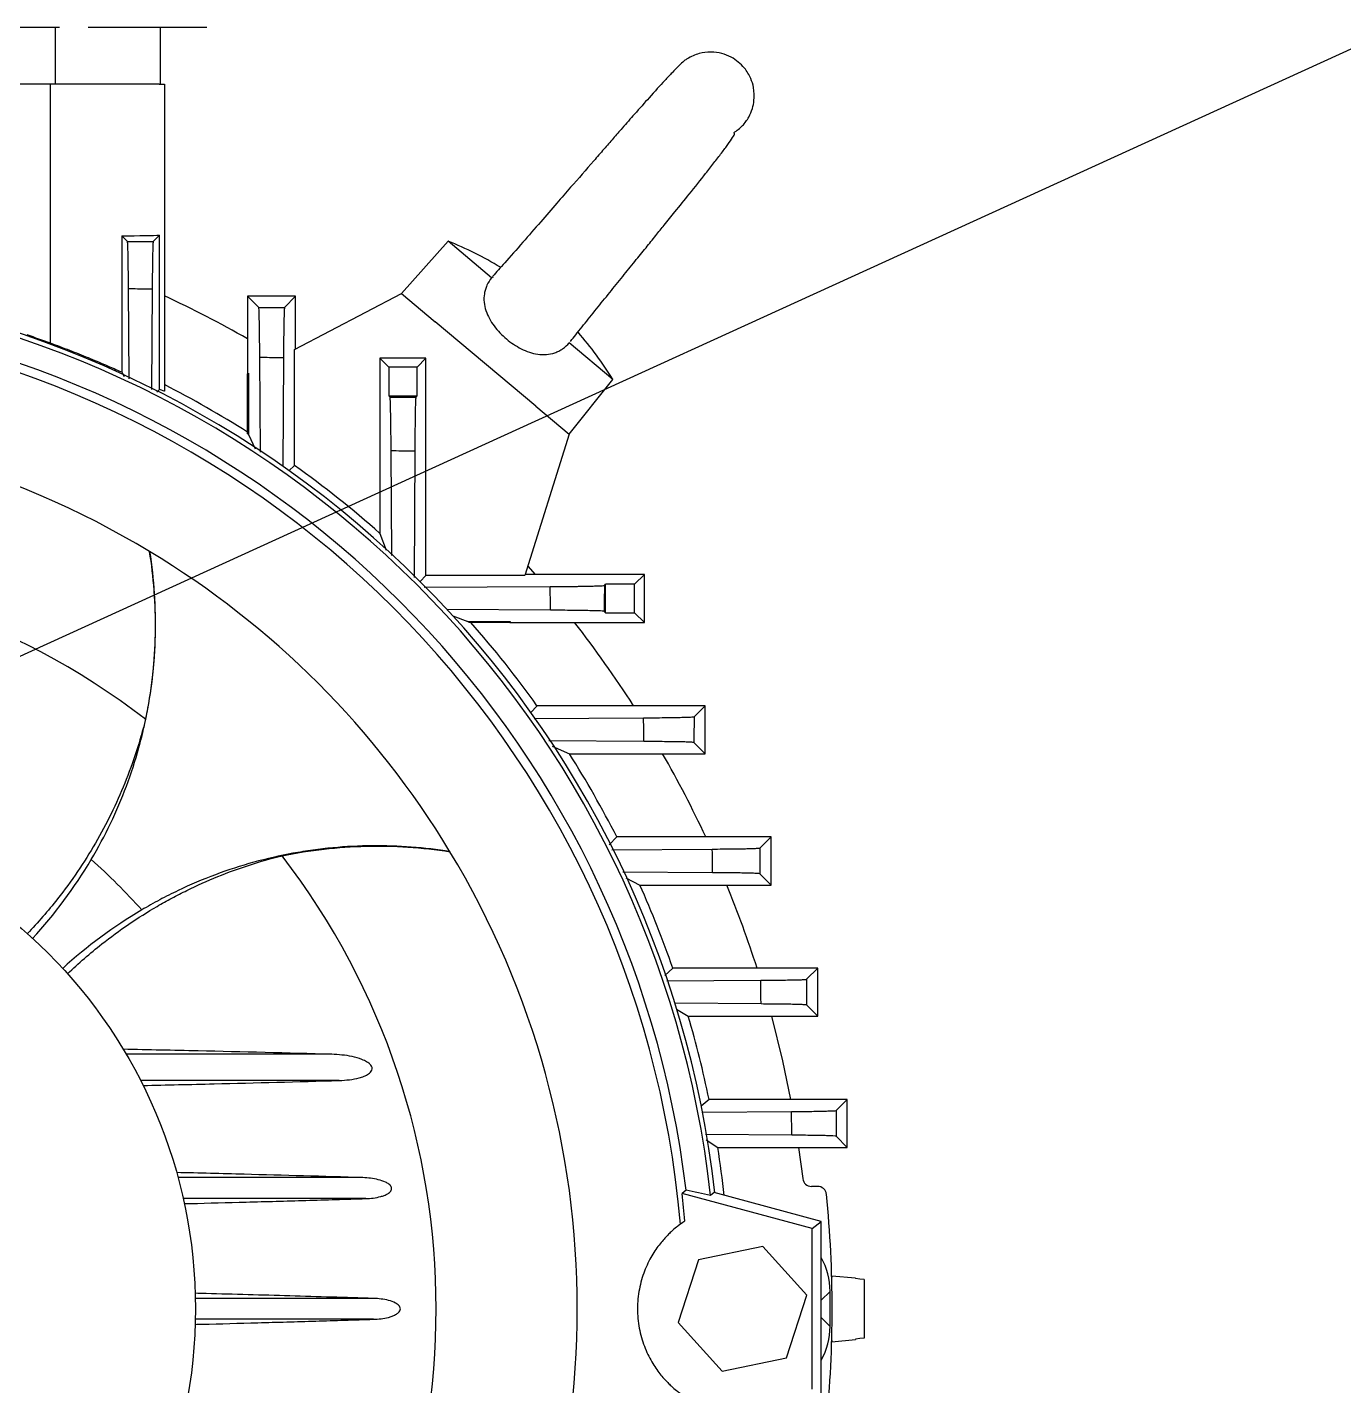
# Model space of a CAD drawing. Header units: millimetres. Extents: x 29178 to 37588, y 1365 to 7305.
# Drawn here: x 30157.7 to 30308.1, y 6281 to 6436.3 of the extents above; entities that cross this region are included whole.
import ezdxf

# ---------------------------------------------------------------- set-up
doc = ezdxf.new("R2010")
doc.units = ezdxf.units.MM

msp = doc.modelspace()

# ---------------------------------------------------------------- linework, layer by layer
at = {"color": 3}
msp.add_line((30119.42, 6347.34), (30588.06, 6561.26), dxfattribs=at)
at = {"color": 7, "linetype": 'Continuous'}
for p, q in [((30069.71, 6436.34), (30161.39, 6436.34)), ((30160.92, 6429.84), (30160.92, 6436.34)), ((30164.68, 6436.34), (30178.24, 6436.34)), ((30172.92, 6429.84), (30172.92, 6436.34)), ((30160.92, 6429.84), (30077.92, 6429.84)), ((30160.37, 6400.21), (30160.37, 6429.84)), ((30172.77, 6429.84), (30160.92, 6429.84)), ((30172.77, 6429.84), (30173.37, 6429.84)), ((30173.37, 6429.84), (30173.37, 6394.73)), ((30238.51, 6424.21), (30238.43, 6424.27)), ((30168.51, 6412.48), (30168.51, 6396.9)), ((30169.16, 6411.83), (30168.51, 6412.48)), ((30172.1, 6411.84), (30172.82, 6412.57)), ((30172.82, 6394.94), (30172.82, 6412.57)), ((30205.78, 6411.88), (30200.48, 6405.89)), ((30210.76, 6407.71), (30205.78, 6411.88)), ((30210.92, 6407.78), (30210.76, 6407.71)), ((30169.35, 6396.14), (30169.28, 6406.43)), ((30171.98, 6406.4), (30171.9, 6394.91)), ((30182.87, 6405.58), (30182.87, 6396.73)), ((30184.16, 6404.3), (30182.87, 6405.58)), ((30188.37, 6405.58), (30182.87, 6405.58)), ((30187.1, 6404.31), (30188.37, 6405.58)), ((30188.24, 6399.52), (30200.48, 6405.89)), ((30188.37, 6399.59), (30188.37, 6405.58)), ((30200.48, 6405.89), (30204.31, 6402.68)), ((30215.8, 6393.04), (30204.31, 6402.68)), ((30224.61, 6396.08), (30219.63, 6400.26)), ((30184.35, 6387.75), (30184.28, 6398.58)), ((30186.98, 6398.54), (30186.9, 6386.16)), ((30188.24, 6386.25), (30188.24, 6399.52)), ((30198, 6398.5), (30198, 6378.47)), ((30199, 6397.5), (30198, 6398.5)), ((30203.24, 6398.5), (30198, 6398.5)), ((30202.25, 6397.5), (30203.24, 6398.5)), ((30203.24, 6373.66), (30203.24, 6398.5)), ((30168.51, 6396.9), (30168.76, 6396.42)), ((30182.87, 6396.73), (30183, 6396.79)), ((30182.87, 6389.86), (30182.87, 6396.73)), ((30183, 6396.79), (30183, 6389.78)), ((30199, 6397.5), (30199, 6394.2)), ((30202.25, 6397.5), (30199, 6397.5)), ((30202.25, 6394.2), (30202.25, 6397.5)), ((30219.63, 6389.82), (30224.61, 6396.08)), ((30172.5, 6394.62), (30172.82, 6394.94)), ((30199.15, 6394.05), (30199, 6394.2)), ((30199, 6394.2), (30202.25, 6394.2)), ((30202.11, 6394.06), (30202.25, 6394.2)), ((30215.8, 6393.04), (30219.63, 6389.82)), ((30183, 6389.78), (30183.74, 6388.13)), ((30219.63, 6389.82), (30214.54, 6373.66)), ((30199.35, 6375.94), (30199.28, 6387.91)), ((30201.98, 6387.87), (30201.9, 6373.44)), ((30187.58, 6385.63), (30188.24, 6386.25)), ((30198, 6378.47), (30198.7, 6376.57)), ((30202.58, 6373), (30203.24, 6373.66)), ((30214.54, 6373.66), (30203.24, 6373.66)), ((30228.21, 6373.79), (30214.58, 6373.79)), ((30214.88, 6374.75), (30215.72, 6373.79)), ((30227.08, 6372.67), (30228.21, 6373.79)), ((30228.21, 6368.29), (30228.21, 6373.79)), ((30203.04, 6372.32), (30217.45, 6372.4)), ((30223.64, 6372.53), (30223.78, 6372.67)), ((30227.08, 6372.67), (30223.78, 6372.67)), ((30223.78, 6369.42), (30223.78, 6372.67)), ((30227.08, 6369.42), (30227.08, 6372.67)), ((30217.49, 6369.7), (30205.64, 6369.77)), ((30206.33, 6369.06), (30208.05, 6368.42)), ((30223.63, 6369.57), (30223.78, 6369.42)), ((30223.78, 6369.42), (30227.08, 6369.42)), ((30227.08, 6369.42), (30228.21, 6368.29)), ((30208.05, 6368.42), (30212.89, 6368.42)), ((30212.84, 6368.29), (30208.16, 6368.29)), ((30212.89, 6368.42), (30212.84, 6368.29)), ((30212.84, 6368.29), (30228.21, 6368.29)), ((30215.95, 6358.79), (30215.19, 6357.98)), ((30235.16, 6358.79), (30215.95, 6358.79)), ((30233.89, 6357.52), (30235.16, 6358.79)), ((30235.16, 6353.29), (30235.16, 6358.79)), ((30215.62, 6357.32), (30228.12, 6357.4)), ((30228.16, 6354.7), (30217.28, 6354.77)), ((30217.66, 6354.18), (30219.65, 6353.29)), ((30219.65, 6353.29), (30235.16, 6353.29)), ((30233.87, 6354.58), (30235.16, 6353.29)), ((30225.07, 6343.79), (30224.18, 6342.9)), ((30224.48, 6342.32), (30235.97, 6342.4)), ((30242.7, 6343.79), (30225.07, 6343.79)), ((30241.42, 6342.52), (30242.7, 6343.79)), ((30242.7, 6338.29), (30242.7, 6343.79)), ((30236.01, 6339.7), (30225.77, 6339.77)), ((30241.41, 6339.58), (30242.7, 6338.29)), ((30226.09, 6339.13), (30227.7, 6338.29)), ((30227.7, 6338.29), (30242.7, 6338.29)), ((30231.47, 6328.79), (30230.55, 6327.94)), ((30248.02, 6328.79), (30231.47, 6328.79)), ((30246.74, 6327.51), (30248.02, 6328.79)), ((30248.02, 6323.29), (30248.02, 6328.79)), ((30230.79, 6327.32), (30241.52, 6327.4)), ((30241.54, 6324.69), (30231.7, 6324.77)), ((30231.88, 6324.09), (30233.23, 6323.29)), ((30246.73, 6324.58), (30248.02, 6323.29)), ((30233.23, 6323.29), (30248.02, 6323.29)), ((30192.49, 6318.94), (30169.02, 6318.94)), ((30193.36, 6315.95), (30170.65, 6315.95)), ((30235.6, 6313.79), (30234.7, 6313.02)), ((30251.4, 6313.79), (30235.6, 6313.79)), ((30250.11, 6312.51), (30251.4, 6313.79)), ((30251.4, 6308.29), (30251.4, 6313.79)), ((30234.84, 6312.32), (30245.03, 6312.4)), ((30245.05, 6309.69), (30235.2, 6309.77)), ((30235.29, 6309.16), (30236.6, 6308.29)), ((30236.6, 6308.29), (30251.4, 6308.29)), ((30245.83, 6308.29), (30246.3, 6304.73)), ((30250.11, 6309.58), (30251.4, 6308.29)), ((30196.05, 6304.84), (30174.93, 6304.84)), ((30248.02, 6303.84), (30247.3, 6303.84)), ((30196.38, 6302.45), (30175.52, 6302.45)), ((30232.98, 6303.4), (30232.53, 6303.02)), ((30247.37, 6299.04), (30232.53, 6303.02)), ((30236.17, 6303.13), (30235.78, 6302.8)), ((30248.42, 6299.84), (30236.17, 6303.13)), ((30247.37, 6299.04), (30248.42, 6299.84)), ((30247.37, 6280.65), (30247.37, 6299.04)), ((30248.42, 6279.84), (30248.42, 6299.84)), ((30241.75, 6296.98), (30234.41, 6295.43)), ((30246.77, 6291.39), (30241.75, 6296.98)), ((30234.41, 6295.43), (30232.08, 6288.29)), ((30252.32, 6293.36), (30249.62, 6293.59)), ((30249.62, 6293.59), (30249.62, 6293.45)), ((30252.32, 6293.36), (30252.32, 6293.3)), ((30253.32, 6293.21), (30253.32, 6286.48)), ((30244.44, 6284.26), (30246.77, 6291.39)), ((30249.42, 6287.84), (30249.42, 6291.84)), ((30197.27, 6291.04), (30176.91, 6291.04)), ((30197.27, 6288.65), (30176.91, 6288.65)), ((30232.08, 6288.29), (30237.09, 6282.71)), ((30249.62, 6286.09), (30252.32, 6286.33)), ((30249.62, 6286.24), (30249.62, 6286.09)), ((30252.32, 6286.39), (30252.32, 6286.33)), ((30237.09, 6282.71), (30244.44, 6284.26))]:
    msp.add_line(p, q, dxfattribs=at)
at = {"color": 8, "linetype": 'Continuous'}
for p, q in [((30249.42, 6291.84), (30248.42, 6290.84)), ((30248.42, 6288.84), (30249.42, 6287.84))]:
    msp.add_line(p, q, dxfattribs=at)
at = {"color": 7, "linetype": 'Continuous', "flags": 128}
for points in [[(30242.72, 6323.29), (30243.99, 6318.19), (30244.91, 6313.79)], [(30253.32, 6293.21), (30252.83, 6293.25), (30252.32, 6293.3)], [(30253.32, 6286.48), (30252.83, 6286.44), (30252.32, 6286.39)]]:
    msp.add_lwpolyline(points, dxfattribs=at)
at = {"color": 3}
msp.add_circle((30119.42, 6289.84), 57.5, dxfattribs=at)
at = {"color": 7, "linetype": 'Continuous'}
for centre, radius, start, end in [((30191.57, 6375.82), 38.76, 58.5911, 68.4851), ((30119.42, 6289.84), 117.08, 6.3514, 83.6486), ((30119.42, 6289.84), 117.6, 6.471, 83.529), ((30119.42, 6289.84), 127.75, 60.2199, 65.0195), ((30119.42, 6289.84), 114.36, 6.8084, 83.1916), ((30119.42, 6289.84), 113.32, 4.9002, 85.0998), ((30191.57, 6375.82), 38.76, 31.5149, 41.4237), ((30119.42, 6289.84), 117.72, 69.6439, 71.0261), ((30119.42, 6289.84), 118.62, 57.663, 62.9472), ((30119.42, 6289.84), 101.13, 58.8855, 121.1145), ((30119.42, 6289.84), 118.45, 57.5345, 57.6095), ((30119.42, 6289.84), 118.45, 48.4379, 54.478), ((30119.42, 6289.84), 101.13, 31.1145, 58.8855), ((30119.42, 6289.84), 85, 52.456, 127.544), ((30119.42, 6289.84), 118.45, 41.4775, 41.5621), ((30119.42, 6289.84), 118.62, 35.5395, 41.403), ((30119.42, 6289.84), 127.75, 32.665, 37.8858), ((30119.42, 6289.84), 118.62, 27.0528, 32.337), ((30119.42, 6289.84), 127.75, 24.9805, 29.7801), ((30117.61, 6369.35), 55.13, 317.6049, 329.3006), ((30119.42, 6289.84), 68.68, 41.5968, 48.4032), ((30119.42, 6289.84), 85, 322.456, 37.544), ((30119.42, 6289.84), 101.13, 328.8855, 31.1145), ((30119.42, 6289.84), 118.62, 19.1691, 24.1072), ((30119.42, 6289.84), 127.75, 17.7517, 22.2876), ((30198.93, 6288.04), 55.13, 120.6994, 132.3951), ((30119.42, 6289.84), 118.62, 11.6483, 16.3791), ((30119.42, 6289.84), 118.62, 6.2781, 8.948), ((30247.3, 6304.84), 1, 186.6904, 270), ((30119.42, 6289.84), 113.87, 5.059, 6.6429), ((30119.42, 6289.84), 130.25, 354.2274, 5.7726)]:
    msp.add_arc(centre, radius, start, end, dxfattribs=at)
for centre, major_axis, ratio, start_param, end_param in [((30160.37, 6412.62), (13, 0), 0.013091, 5.388676, 5.990434), ((30241.42, 6291.84), (5.66, 5.66), 0.999829, 5.497873, 6.003211), ((30241.42, 6287.84), (5.66, -5.66), 0.999829, 0.279974, 0.785312)]:
    msp.add_ellipse(centre, major_axis=major_axis, ratio=ratio, start_param=start_param, end_param=end_param, dxfattribs=at)
for points, knots in [([(30233.1, 6432.73), (30233, 6432.67), (30232.82, 6432.55), (30232.15, 6431.96), (30231.43, 6431.2), (30230.35, 6430.05), (30228.93, 6428.48), (30227.24, 6426.58), (30225.83, 6424.97), (30224.66, 6423.63), (30223.57, 6422.38), (30221.96, 6420.53), (30220.14, 6418.44), (30218.1, 6416.1), (30216.24, 6413.96), (30214.2, 6411.62), (30212.27, 6409.42), (30211.31, 6408.34), (30210.87, 6407.84)], [0, 0, 0, 0, 0.065084, 0.125423, 0.180502, 0.230993, 0.318186, 0.388065, 0.441366, 0.479843, 0.517409, 0.557724, 0.646458, 0.699599, 0.764006, 0.839619, 0.926321, 1, 1, 1, 1]), ([(30238.43, 6424.27), (30238.78, 6424.52), (30239.45, 6425.02), (30240.15, 6426.01), (30240.57, 6426.99), (30240.8, 6428.13), (30240.76, 6429.32), (30240.37, 6430.59), (30239.59, 6431.87), (30238.4, 6432.85), (30237.04, 6433.39), (30235.78, 6433.55), (30234.4, 6433.4), (30233.55, 6432.96), (30233.1, 6432.73)], [0, 0, 0, 0, 0.082182, 0.15948, 0.227418, 0.286535, 0.381396, 0.450838, 0.539478, 0.664303, 0.737979, 0.817829, 0.904769, 1, 1, 1, 1]), ([(30219.78, 6400.43), (30219.83, 6400.49), (30220.22, 6400.99), (30221.22, 6402.24), (30222.67, 6404.06), (30224.2, 6405.95), (30225.68, 6407.79), (30227.08, 6409.51), (30228.35, 6411.08), (30229.47, 6412.47), (30230.58, 6413.84), (30231.88, 6415.45), (30233.52, 6417.48), (30235.01, 6419.36), (30236.2, 6420.88), (30237.07, 6422.02), (30237.81, 6423.01), (30238.34, 6423.77), (30238.57, 6424.18), (30238.51, 6424.2), (30238.5, 6424.21)], [0, 0, 0, 0, 0.011884, 0.088295, 0.159533, 0.225447, 0.285822, 0.340477, 0.389437, 0.432734, 0.470543, 0.518705, 0.587583, 0.676562, 0.728375, 0.784868, 0.845808, 0.911151, 0.98046, 1, 1, 1, 1]), ([(30169.28, 6406.43), (30169.27, 6407.24), (30169.26, 6407.98), (30169.25, 6408.98), (30169.25, 6409.29), (30169.24, 6409.86), (30169.23, 6410.12), (30169.22, 6410.59), (30169.22, 6410.8), (30169.2, 6411.16), (30169.2, 6411.32), (30169.19, 6411.56), (30169.18, 6411.66), (30169.17, 6411.79), (30169.16, 6411.83), (30169.16, 6411.83)], [0, 0, 0, 0, 0.25, 0.25, 0.375, 0.375, 0.5, 0.5, 0.625, 0.625, 0.75, 0.75, 0.875, 0.875, 1, 1, 1, 1]), ([(30172.1, 6411.84), (30172.08, 6411.83), (30172.07, 6411.7), (30172.06, 6411.33), (30172.05, 6411.17), (30172.04, 6410.81), (30172.03, 6410.6), (30172.02, 6410.13), (30172.02, 6409.86), (30172.01, 6409.28), (30172, 6408.97), (30172, 6408.31), (30171.99, 6407.95), (30171.98, 6407.2), (30171.98, 6406.81), (30171.98, 6406.4)], [0, 0, 0, 0, 0.25, 0.25, 0.375, 0.375, 0.5, 0.5, 0.625, 0.625, 0.75, 0.75, 0.875, 0.875, 1, 1, 1, 1]), ([(30210.76, 6407.71), (30210.55, 6407.43), (30210.37, 6407.15), (30210.16, 6406.68), (30210.1, 6406.53), (30210, 6406.21), (30209.96, 6406.04), (30209.88, 6405.56), (30209.87, 6405.22), (30209.93, 6404.57), (30210.01, 6404.25), (30210.22, 6403.63), (30210.35, 6403.33), (30210.66, 6402.74), (30210.85, 6402.46), (30211.25, 6401.92), (30211.47, 6401.66), (30211.94, 6401.17), (30212.19, 6400.93), (30212.98, 6400.27), (30213.54, 6399.89), (30214.45, 6399.44), (30214.76, 6399.31), (30215.39, 6399.09), (30215.71, 6399.01), (30216.36, 6398.92), (30216.69, 6398.9), (30217.34, 6398.95), (30217.67, 6399.02), (30218.13, 6399.18), (30218.29, 6399.25), (30218.59, 6399.4), (30218.73, 6399.49), (30219.15, 6399.78), (30219.4, 6400.01), (30219.63, 6400.26)], [0, 0, 0, 0, 0.0625, 0.0625, 0.09375, 0.09375, 0.125, 0.125, 0.1875, 0.1875, 0.25, 0.25, 0.3125, 0.3125, 0.375, 0.375, 0.4375, 0.4375, 0.5, 0.5, 0.625, 0.625, 0.6875, 0.6875, 0.75, 0.75, 0.8125, 0.8125, 0.875, 0.875, 0.90625, 0.90625, 0.9375, 0.9375, 1, 1, 1, 1]), ([(30171.98, 6406.4), (30171.76, 6406.4), (30171.55, 6406.4), (30171.33, 6406.4), (30170.65, 6406.41), (30169.96, 6406.42), (30169.28, 6406.43)], [0, 0, 0, 0, 0.000665229, 0.000665229, 0.000665229, 0.002771269, 0.002771269, 0.002771269, 0.002771269]), ([(30184.28, 6398.58), (30184.27, 6399.44), (30184.26, 6400.22), (30184.25, 6401.28), (30184.25, 6401.61), (30184.24, 6402.21), (30184.23, 6402.49), (30184.22, 6402.86), (30184.22, 6402.98), (30184.22, 6403.2), (30184.21, 6403.3), (30184.2, 6403.59), (30184.2, 6403.75), (30184.19, 6404.01), (30184.18, 6404.11), (30184.17, 6404.25), (30184.16, 6404.29), (30184.16, 6404.3)], [0, 0, 0, 0, 0.25, 0.25, 0.375, 0.375, 0.5, 0.5, 0.5625, 0.5625, 0.625, 0.625, 0.75, 0.75, 0.875, 0.875, 1, 1, 1, 1]), ([(30187.1, 6404.31), (30187.09, 6404.29), (30187.08, 6404.16), (30187.06, 6403.76), (30187.05, 6403.6), (30187.04, 6403.21), (30187.04, 6402.99), (30187.02, 6402.5), (30187.02, 6402.22), (30187.01, 6401.61), (30187, 6401.28), (30187, 6400.57), (30186.99, 6400.2), (30186.99, 6399.4), (30186.98, 6398.98), (30186.98, 6398.54)], [0, 0, 0, 0, 0.25, 0.25, 0.375, 0.375, 0.5, 0.5, 0.625, 0.625, 0.75, 0.75, 0.875, 0.875, 1, 1, 1, 1]), ([(30168.51, 6396.9), (30167.93, 6397.16), (30167.32, 6397.42), (30166.04, 6397.97), (30165.38, 6398.25), (30164.34, 6398.67), (30163.98, 6398.82), (30163.28, 6399.1), (30162.92, 6399.24), (30161.84, 6399.66), (30161.11, 6399.94), (30160.37, 6400.21)], [0, 0, 0, 0, 0.25, 0.25, 0.5, 0.5, 0.625, 0.625, 0.75, 0.75, 1, 1, 1, 1]), ([(30186.98, 6398.54), (30186.82, 6398.55), (30186.66, 6398.55), (30186.5, 6398.55), (30185.76, 6398.56), (30185.02, 6398.57), (30184.28, 6398.58)], [0, 0, 0, 0, 0.00050301, 0.00050301, 0.00050301, 0.002816691, 0.002816691, 0.002816691, 0.002816691]), ([(30199.28, 6387.91), (30199.27, 6388.84), (30199.27, 6389.68), (30199.25, 6390.63), (30199.25, 6390.81), (30199.25, 6391.16), (30199.24, 6391.33), (30199.24, 6391.82), (30199.23, 6392.11), (30199.22, 6392.65), (30199.21, 6392.89), (30199.2, 6393.29), (30199.2, 6393.47), (30199.18, 6393.75), (30199.18, 6393.85), (30199.16, 6394), (30199.16, 6394.04), (30199.15, 6394.05)], [0, 0, 0, 0, 0.25, 0.25, 0.3125, 0.3125, 0.375, 0.375, 0.5, 0.5, 0.625, 0.625, 0.75, 0.75, 0.875, 0.875, 1, 1, 1, 1]), ([(30202.11, 6394.06), (30202.1, 6394.05), (30202.08, 6393.9), (30202.06, 6393.48), (30202.06, 6393.31), (30202.04, 6392.9), (30202.04, 6392.66), (30202.03, 6392.13), (30202.02, 6391.83), (30202.01, 6391.17), (30202.01, 6390.82), (30202, 6390.06), (30201.99, 6389.66), (30201.99, 6388.8), (30201.98, 6388.34), (30201.98, 6387.87)], [0, 0, 0, 0, 0.25, 0.25, 0.375, 0.375, 0.5, 0.5, 0.625, 0.625, 0.75, 0.75, 0.875, 0.875, 1, 1, 1, 1]), ([(30201.98, 6387.87), (30201.86, 6387.88), (30201.74, 6387.88), (30201.62, 6387.88), (30200.84, 6387.89), (30200.06, 6387.9), (30199.28, 6387.91)], [0, 0, 0, 0, 0.000378543, 0.000378543, 0.000378543, 0.002874377, 0.002874377, 0.002874377, 0.002874377]), ([(30165.02, 6341.21), (30166.62, 6343.9), (30167.95, 6346.7), (30169.57, 6351.03), (30170.05, 6352.5), (30170.67, 6354.74), (30170.86, 6355.49), (30171.2, 6356.99), (30171.35, 6357.74), (30172.04, 6361.48), (30172.33, 6364.49), (30172.36, 6368.25), (30172.35, 6369), (30172.3, 6370.5), (30172.26, 6371.25), (30172.09, 6373.48), (30171.92, 6374.96), (30171.68, 6376.43)], [0, 0, 0, 0, 0.25, 0.25, 0.375, 0.375, 0.4375, 0.4375, 0.5, 0.5, 0.75, 0.75, 0.8125, 0.8125, 0.875, 0.875, 1, 1, 1, 1]), ([(30171.68, 6376.43), (30172.18, 6373.22), (30172.38, 6370.02), (30172.23, 6363.63), (30171.87, 6360.43), (30171.22, 6357.24)], [0, 0, 0, 0, 0.5, 0.5, 1, 1, 1, 1]), ([(30217.45, 6372.4), (30218.39, 6372.41), (30219.24, 6372.41), (30220.2, 6372.43), (30220.38, 6372.43), (30220.74, 6372.43), (30220.91, 6372.44), (30221.4, 6372.44), (30221.7, 6372.45), (30222.23, 6372.46), (30222.47, 6372.47), (30222.89, 6372.48), (30223.06, 6372.48), (30223.34, 6372.5), (30223.45, 6372.5), (30223.6, 6372.52), (30223.64, 6372.52), (30223.64, 6372.53)], [0, 0, 0, 0, 0.25, 0.25, 0.3125, 0.3125, 0.375, 0.375, 0.5, 0.5, 0.625, 0.625, 0.75, 0.75, 0.875, 0.875, 1, 1, 1, 1]), ([(30217.49, 6369.7), (30217.48, 6370.48), (30217.47, 6371.26), (30217.46, 6372.05), (30217.46, 6372.16), (30217.45, 6372.28), (30217.45, 6372.4)], [0, 0, 0, 0, 0.002495824, 0.002495824, 0.002495824, 0.002874365, 0.002874365, 0.002874365, 0.002874365]), ([(30223.63, 6369.57), (30223.62, 6369.59), (30223.47, 6369.6), (30223.05, 6369.62), (30222.87, 6369.62), (30222.47, 6369.64), (30222.23, 6369.64), (30221.7, 6369.65), (30221.41, 6369.66), (30220.75, 6369.67), (30220.4, 6369.67), (30219.65, 6369.68), (30219.25, 6369.69), (30218.41, 6369.69), (30217.96, 6369.7), (30217.49, 6369.7)], [0, 0, 0, 0, 0.25, 0.25, 0.375, 0.375, 0.5, 0.5, 0.625, 0.625, 0.75, 0.75, 0.875, 0.875, 1, 1, 1, 1]), ([(30171.22, 6357.24), (30170.59, 6354.72), (30169.8, 6352.28), (30167.88, 6347.56), (30166.77, 6345.27), (30164.85, 6341.97), (30164.17, 6340.88), (30162.73, 6338.76), (30161.97, 6337.71), (30160.08, 6335.32), (30158.93, 6334), (30157.72, 6332.73)], [0, 0, 0, 0, 0.25, 0.25, 0.5, 0.5, 0.625, 0.625, 0.75, 0.75, 0.920276, 0.920276, 0.920276, 0.920276]), ([(30228.12, 6357.4), (30229, 6357.41), (30229.79, 6357.41), (30230.85, 6357.43), (30231.18, 6357.43), (30231.79, 6357.44), (30232.07, 6357.45), (30232.57, 6357.46), (30232.79, 6357.46), (30233.18, 6357.47), (30233.34, 6357.48), (30233.6, 6357.49), (30233.7, 6357.5), (30233.84, 6357.51), (30233.88, 6357.52), (30233.89, 6357.52)], [0, 0, 0, 0, 0.25, 0.25, 0.375, 0.375, 0.5, 0.5, 0.625, 0.625, 0.75, 0.75, 0.875, 0.875, 1, 1, 1, 1]), ([(30228.16, 6354.7), (30228.15, 6355.44), (30228.14, 6356.18), (30228.13, 6356.92), (30228.13, 6357.08), (30228.12, 6357.24), (30228.12, 6357.4)], [0, 0, 0, 0, 0.002313669, 0.002313669, 0.002313669, 0.002816675, 0.002816675, 0.002816675, 0.002816675]), ([(30233.87, 6354.58), (30233.86, 6354.59), (30233.72, 6354.6), (30233.33, 6354.62), (30233.17, 6354.63), (30232.79, 6354.64), (30232.57, 6354.64), (30232.07, 6354.65), (30231.8, 6354.66), (30231.19, 6354.67), (30230.86, 6354.67), (30230.16, 6354.68), (30229.79, 6354.68), (30229.01, 6354.69), (30228.59, 6354.7), (30228.16, 6354.7)], [0, 0, 0, 0, 0.25, 0.25, 0.375, 0.375, 0.5, 0.5, 0.625, 0.625, 0.75, 0.75, 0.875, 0.875, 1, 1, 1, 1]), ([(30206.01, 6342.1), (30203.07, 6342.58), (30200.11, 6342.8), (30195.62, 6342.76), (30194.12, 6342.69), (30191.85, 6342.47), (30191.1, 6342.38), (30189.58, 6342.17), (30188.82, 6342.05), (30185.04, 6341.36), (30182.09, 6340.55), (30177.76, 6338.93), (30176.34, 6338.33), (30174.23, 6337.32), (30173.53, 6336.97), (30172.14, 6336.22), (30171.46, 6335.84), (30170.79, 6335.44)], [0, 0, 0, 0, 0.25, 0.25, 0.375, 0.375, 0.4375, 0.4375, 0.5, 0.5, 0.75, 0.75, 0.875, 0.875, 0.9375, 0.9375, 1, 1, 1, 1]), ([(30186.82, 6341.64), (30190.01, 6342.29), (30193.21, 6342.65), (30199.6, 6342.8), (30202.8, 6342.6), (30206.01, 6342.1)], [0, 0, 0, 0, 0.5, 0.5, 1, 1, 1, 1]), ([(30235.97, 6342.4), (30236.8, 6342.41), (30237.54, 6342.41), (30238.55, 6342.42), (30238.86, 6342.43), (30239.44, 6342.44), (30239.7, 6342.44), (30240.17, 6342.45), (30240.38, 6342.46), (30240.75, 6342.47), (30240.9, 6342.48), (30241.15, 6342.49), (30241.25, 6342.49), (30241.38, 6342.51), (30241.42, 6342.51), (30241.42, 6342.52)], [0, 0, 0, 0, 0.25, 0.25, 0.375, 0.375, 0.5, 0.5, 0.625, 0.625, 0.75, 0.75, 0.875, 0.875, 1, 1, 1, 1]), ([(30236.01, 6339.7), (30236, 6340.38), (30235.99, 6341.07), (30235.98, 6341.75), (30235.98, 6341.97), (30235.98, 6342.18), (30235.97, 6342.4)], [0, 0, 0, 0, 0.002106027, 0.002106027, 0.002106027, 0.002771251, 0.002771251, 0.002771251, 0.002771251]), ([(30162.31, 6328.14), (30163.57, 6329.35), (30164.87, 6330.48), (30168.23, 6333.13), (30170.33, 6334.56), (30173.1, 6336.17), (30173.66, 6336.48), (30174.79, 6337.09), (30175.37, 6337.39), (30177.11, 6338.24), (30178.28, 6338.77), (30181.85, 6340.22), (30184.3, 6341.01), (30186.82, 6341.64)], [0.080097, 0.080097, 0.080097, 0.080097, 0.25, 0.25, 0.5, 0.5, 0.5625, 0.5625, 0.625, 0.625, 0.75, 0.75, 1, 1, 1, 1]), ([(30241.41, 6339.58), (30241.4, 6339.59), (30241.27, 6339.6), (30240.9, 6339.62), (30240.74, 6339.63), (30240.38, 6339.64), (30240.17, 6339.64), (30239.7, 6339.65), (30239.44, 6339.66), (30238.87, 6339.67), (30238.56, 6339.67), (30237.9, 6339.68), (30237.55, 6339.68), (30236.81, 6339.69), (30236.41, 6339.69), (30236.01, 6339.7)], [0, 0, 0, 0, 0.25, 0.25, 0.375, 0.375, 0.5, 0.5, 0.625, 0.625, 0.75, 0.75, 0.875, 0.875, 1, 1, 1, 1]), ([(30241.52, 6327.4), (30242.31, 6327.4), (30243.02, 6327.41), (30243.98, 6327.42), (30244.28, 6327.43), (30244.83, 6327.44), (30245.08, 6327.44), (30245.54, 6327.45), (30245.74, 6327.46), (30246.09, 6327.47), (30246.24, 6327.47), (30246.48, 6327.48), (30246.57, 6327.49), (30246.7, 6327.5), (30246.73, 6327.51), (30246.74, 6327.51)], [0, 0, 0, 0, 0.25, 0.25, 0.375, 0.375, 0.5, 0.5, 0.625, 0.625, 0.75, 0.75, 0.875, 0.875, 1, 1, 1, 1]), ([(30241.54, 6324.69), (30241.53, 6325.32), (30241.53, 6325.94), (30241.52, 6326.56), (30241.52, 6326.84), (30241.52, 6327.12), (30241.52, 6327.4)], [0, 0, 0, 0, 0.001886901, 0.001886901, 0.001886901, 0.002737695, 0.002737695, 0.002737695, 0.002737695]), ([(30246.73, 6324.58), (30246.72, 6324.59), (30246.59, 6324.6), (30246.23, 6324.62), (30246.08, 6324.63), (30245.73, 6324.64), (30245.53, 6324.64), (30245.08, 6324.65), (30244.83, 6324.66), (30244.28, 6324.67), (30243.98, 6324.67), (30243.03, 6324.68), (30242.32, 6324.69), (30241.54, 6324.69)], [0, 0, 0, 0, 0.25, 0.25, 0.375, 0.375, 0.5, 0.5, 0.625, 0.625, 0.75, 0.75, 1, 1, 1, 1]), ([(30192.49, 6318.94), (30187.41, 6319.08), (30182.33, 6319.21), (30174.39, 6319.39), (30171.53, 6319.45), (30168.68, 6319.51)], [0, 0, 0, 0, 0.5, 0.5, 0.7800016, 0.7800016, 0.7800016, 0.7800016]), ([(30193.36, 6315.95), (30193.75, 6315.96), (30194.13, 6315.99), (30194.89, 6316.08), (30195.27, 6316.15), (30195.82, 6316.3), (30196, 6316.36), (30196.37, 6316.5), (30196.54, 6316.59), (30196.78, 6316.76), (30196.86, 6316.82), (30196.99, 6316.96), (30197.05, 6317.05), (30197.12, 6317.24), (30197.12, 6317.35), (30197.07, 6317.54), (30197.01, 6317.63), (30196.89, 6317.79), (30196.81, 6317.86), (30196.65, 6317.98), (30196.57, 6318.04), (30196.31, 6318.19), (30196.13, 6318.27), (30195.58, 6318.49), (30195.2, 6318.59), (30194.43, 6318.76), (30194.05, 6318.82), (30193.27, 6318.9), (30192.88, 6318.93), (30192.49, 6318.94)], [0, 0, 0, 0, 0.125, 0.125, 0.25, 0.25, 0.3125, 0.3125, 0.375, 0.375, 0.40625, 0.40625, 0.4375, 0.4375, 0.46875, 0.46875, 0.5, 0.5, 0.53125, 0.53125, 0.5625, 0.5625, 0.625, 0.625, 0.75, 0.75, 0.875, 0.875, 1, 1, 1, 1]), ([(30170.94, 6315.38), (30173.65, 6315.44), (30176.35, 6315.5), (30183.82, 6315.68), (30188.59, 6315.81), (30193.36, 6315.95)], [0.21742, 0.21742, 0.21742, 0.21742, 0.5, 0.5, 1, 1, 1, 1]), ([(30245.03, 6312.4), (30245.8, 6312.4), (30246.49, 6312.41), (30247.43, 6312.42), (30247.72, 6312.43), (30248.26, 6312.44), (30248.5, 6312.44), (30248.94, 6312.45), (30249.14, 6312.46), (30249.48, 6312.47), (30249.63, 6312.47), (30249.98, 6312.49), (30250.1, 6312.5), (30250.11, 6312.51)], [0, 0, 0, 0, 0.25, 0.25, 0.375, 0.375, 0.5, 0.5, 0.625, 0.625, 0.75, 0.75, 1, 1, 1, 1]), ([(30245.05, 6309.69), (30245.04, 6310.25), (30245.04, 6310.8), (30245.04, 6311.35), (30245.04, 6311.7), (30245.03, 6312.05), (30245.03, 6312.4)], [0, 0, 0, 0, 0.001664166, 0.001664166, 0.001664166, 0.002715767, 0.002715767, 0.002715767, 0.002715767]), ([(30250.11, 6312.51), (30250.11, 6311.84), (30250.11, 6311.18), (30250.11, 6310.51), (30250.11, 6310.2), (30250.11, 6309.89), (30250.11, 6309.58)], [0, 0, 0, 0, 0.002014076, 0.002014076, 0.002014076, 0.002944325, 0.002944325, 0.002944325, 0.002944325]), ([(30250.11, 6309.58), (30250.1, 6309.59), (30249.97, 6309.6), (30249.62, 6309.62), (30249.48, 6309.63), (30249.13, 6309.64), (30248.94, 6309.64), (30248.5, 6309.65), (30248.26, 6309.66), (30247.72, 6309.66), (30247.42, 6309.67), (30246.5, 6309.68), (30245.81, 6309.69), (30245.05, 6309.69)], [0, 0, 0, 0, 0.25, 0.25, 0.375, 0.375, 0.5, 0.5, 0.625, 0.625, 0.75, 0.75, 1, 1, 1, 1]), ([(30196.05, 6304.84), (30191.53, 6304.98), (30187.01, 6305.11), (30179.91, 6305.29), (30177.34, 6305.36), (30174.77, 6305.42)], [0, 0, 0, 0, 0.5, 0.5, 0.7839976, 0.7839976, 0.7839976, 0.7839976]), ([(30196.38, 6302.45), (30196.67, 6302.46), (30196.96, 6302.48), (30197.53, 6302.55), (30197.81, 6302.61), (30198.23, 6302.72), (30198.36, 6302.76), (30198.64, 6302.87), (30198.77, 6302.93), (30198.96, 6303.05), (30199.02, 6303.09), (30199.13, 6303.18), (30199.19, 6303.24), (30199.27, 6303.36), (30199.31, 6303.43), (30199.34, 6303.58), (30199.33, 6303.66), (30199.28, 6303.81), (30199.24, 6303.87), (30199.14, 6303.99), (30199.09, 6304.04), (30198.91, 6304.18), (30198.78, 6304.26), (30198.38, 6304.45), (30198.09, 6304.54), (30197.52, 6304.68), (30197.23, 6304.74), (30196.64, 6304.81), (30196.35, 6304.83), (30196.05, 6304.84)], [0, 0, 0, 0, 0.125, 0.125, 0.25, 0.25, 0.3125, 0.3125, 0.375, 0.375, 0.40625, 0.40625, 0.4375, 0.4375, 0.46875, 0.46875, 0.5, 0.5, 0.53125, 0.53125, 0.5625, 0.5625, 0.625, 0.625, 0.75, 0.75, 0.875, 0.875, 1, 1, 1, 1]), ([(30249.01, 6302.94), (30249, 6303.07), (30248.97, 6303.19), (30248.85, 6303.41), (30248.78, 6303.5), (30248.51, 6303.75), (30248.26, 6303.84), (30248.02, 6303.84)], [0, 0, 0, 0, 0.25, 0.25, 0.5, 0.5, 1, 1, 1, 1]), ([(30175.65, 6301.87), (30175.88, 6301.87), (30176.11, 6301.88), (30176.34, 6301.88), (30178.47, 6301.94), (30180.6, 6301.99), (30182.72, 6302.05), (30185, 6302.11), (30187.28, 6302.18), (30189.55, 6302.24), (30191.83, 6302.31), (30194.1, 6302.38), (30196.38, 6302.45)], [0.00588645, 0.00588645, 0.00588645, 0.00588645, 0.00660195, 0.00660195, 0.00660195, 0.01320391, 0.01320391, 0.01320391, 0.02026936, 0.02026936, 0.02026936, 0.02733484, 0.02733484, 0.02733484, 0.02733484]), ([(30232.33, 6299.52), (30232.29, 6299.5), (30232.21, 6299.44), (30231.96, 6299.25), (30231.8, 6299.12), (30231.49, 6298.85), (30231.38, 6298.75), (30231.14, 6298.53), (30231.01, 6298.41), (30230.74, 6298.13), (30230.6, 6297.98), (30230.31, 6297.65), (30230.16, 6297.47), (30229.69, 6296.88), (30229.37, 6296.43), (30228.92, 6295.65), (30228.76, 6295.37), (30228.48, 6294.78), (30228.35, 6294.48), (30228.1, 6293.84), (30227.99, 6293.51), (30227.79, 6292.82), (30227.71, 6292.46), (30227.5, 6291.37), (30227.42, 6290.63), (30227.42, 6289.11), (30227.49, 6288.36), (30227.7, 6287.27), (30227.78, 6286.91), (30227.98, 6286.22), (30228.09, 6285.89), (30228.33, 6285.25), (30228.47, 6284.94), (30228.75, 6284.34), (30228.9, 6284.07), (30229.2, 6283.54), (30229.36, 6283.3), (30229.68, 6282.84), (30229.83, 6282.62), (30230.3, 6282.03), (30230.6, 6281.7), (30231.01, 6281.29), (30231.14, 6281.16), (30231.38, 6280.94), (30231.49, 6280.84), (30231.79, 6280.58), (30231.96, 6280.45), (30232.21, 6280.25), (30232.29, 6280.19), (30232.33, 6280.16)], [0, 0, 0, 0, 0.0625, 0.0625, 0.125, 0.125, 0.15625, 0.15625, 0.1875, 0.1875, 0.21875, 0.21875, 0.25, 0.25, 0.3125, 0.3125, 0.34375, 0.34375, 0.375, 0.375, 0.40625, 0.40625, 0.4375, 0.4375, 0.5, 0.5, 0.5625, 0.5625, 0.59375, 0.59375, 0.625, 0.625, 0.65625, 0.65625, 0.6875, 0.6875, 0.71875, 0.71875, 0.75, 0.75, 0.8125, 0.8125, 0.84375, 0.84375, 0.875, 0.875, 0.9375, 0.9375, 1, 1, 1, 1]), ([(30197.27, 6291.04), (30195.67, 6291.09), (30194.08, 6291.14), (30192.49, 6291.18), (30190.9, 6291.23), (30189.3, 6291.28), (30187.71, 6291.32), (30186.12, 6291.37), (30184.52, 6291.41), (30182.93, 6291.46), (30181.33, 6291.5), (30179.74, 6291.54), (30178.15, 6291.59), (30177.73, 6291.6), (30177.31, 6291.61), (30176.9, 6291.62)], [0, 0, 0, 0, 0.00495025, 0.00495025, 0.00495025, 0.00990049, 0.00990049, 0.00990049, 0.01485074, 0.01485074, 0.01485074, 0.01980098, 0.01980098, 0.01980098, 0.02109815, 0.02109815, 0.02109815, 0.02109815]), ([(30197.27, 6288.65), (30197.56, 6288.66), (30197.84, 6288.68), (30198.41, 6288.75), (30198.69, 6288.8), (30199.11, 6288.91), (30199.25, 6288.95), (30199.52, 6289.05), (30199.65, 6289.11), (30199.91, 6289.25), (30200.04, 6289.33), (30200.19, 6289.49), (30200.24, 6289.55), (30200.31, 6289.69), (30200.33, 6289.76), (30200.34, 6289.91), (30200.32, 6289.99), (30200.25, 6290.12), (30200.2, 6290.18), (30200.05, 6290.34), (30199.92, 6290.43), (30199.54, 6290.64), (30199.26, 6290.73), (30198.7, 6290.88), (30198.42, 6290.93), (30197.85, 6291.01), (30197.56, 6291.03), (30197.27, 6291.04)], [0, 0, 0, 0, 0.125, 0.125, 0.25, 0.25, 0.3125, 0.3125, 0.375, 0.375, 0.4375, 0.4375, 0.46875, 0.46875, 0.5, 0.5, 0.53125, 0.53125, 0.5625, 0.5625, 0.625, 0.625, 0.75, 0.75, 0.875, 0.875, 1, 1, 1, 1]), ([(30176.9, 6288.07), (30177.16, 6288.08), (30177.42, 6288.08), (30177.68, 6288.09), (30179.8, 6288.14), (30181.93, 6288.2), (30184.05, 6288.26), (30186.26, 6288.32), (30188.46, 6288.38), (30190.66, 6288.45), (30192.86, 6288.51), (30195.07, 6288.58), (30197.27, 6288.65)], [0.00579064, 0.00579064, 0.00579064, 0.00579064, 0.00660195, 0.00660195, 0.00660195, 0.0132039, 0.0132039, 0.0132039, 0.02004634, 0.02004634, 0.02004634, 0.02688879, 0.02688879, 0.02688879, 0.02688879])]:
    msp.add_open_spline(points, degree=3, knots=knots, dxfattribs=at)
for points in [[(30169.16, 6411.83), (30170.14, 6411.84), (30171.12, 6411.84), (30172.1, 6411.84)], [(30184.16, 6404.3), (30185.14, 6404.3), (30186.12, 6404.3), (30187.1, 6404.31)], [(30173.37, 6394.73), (30173.37, 6394.71), (30173.19, 6394.78), (30172.82, 6394.94)], [(30199.15, 6394.05), (30200.14, 6394.06), (30201.12, 6394.06), (30202.11, 6394.06)], [(30223.64, 6372.53), (30223.64, 6371.55), (30223.63, 6370.56), (30223.63, 6369.57)], [(30233.89, 6357.52), (30233.88, 6356.54), (30233.88, 6355.56), (30233.87, 6354.58)], [(30241.42, 6342.52), (30241.42, 6341.54), (30241.42, 6340.56), (30241.41, 6339.58)], [(30246.74, 6327.51), (30246.74, 6326.54), (30246.74, 6325.56), (30246.73, 6324.58)], [(30235.78, 6302.8), (30234.85, 6303), (30233.91, 6303.2), (30232.98, 6303.4)], [(30232.85, 6299.89), (30232.68, 6299.77), (30232.5, 6299.65), (30232.33, 6299.52)]]:
    msp.add_open_spline(points, degree=3, dxfattribs=at)

doc.saveas('drawing.dxf')
